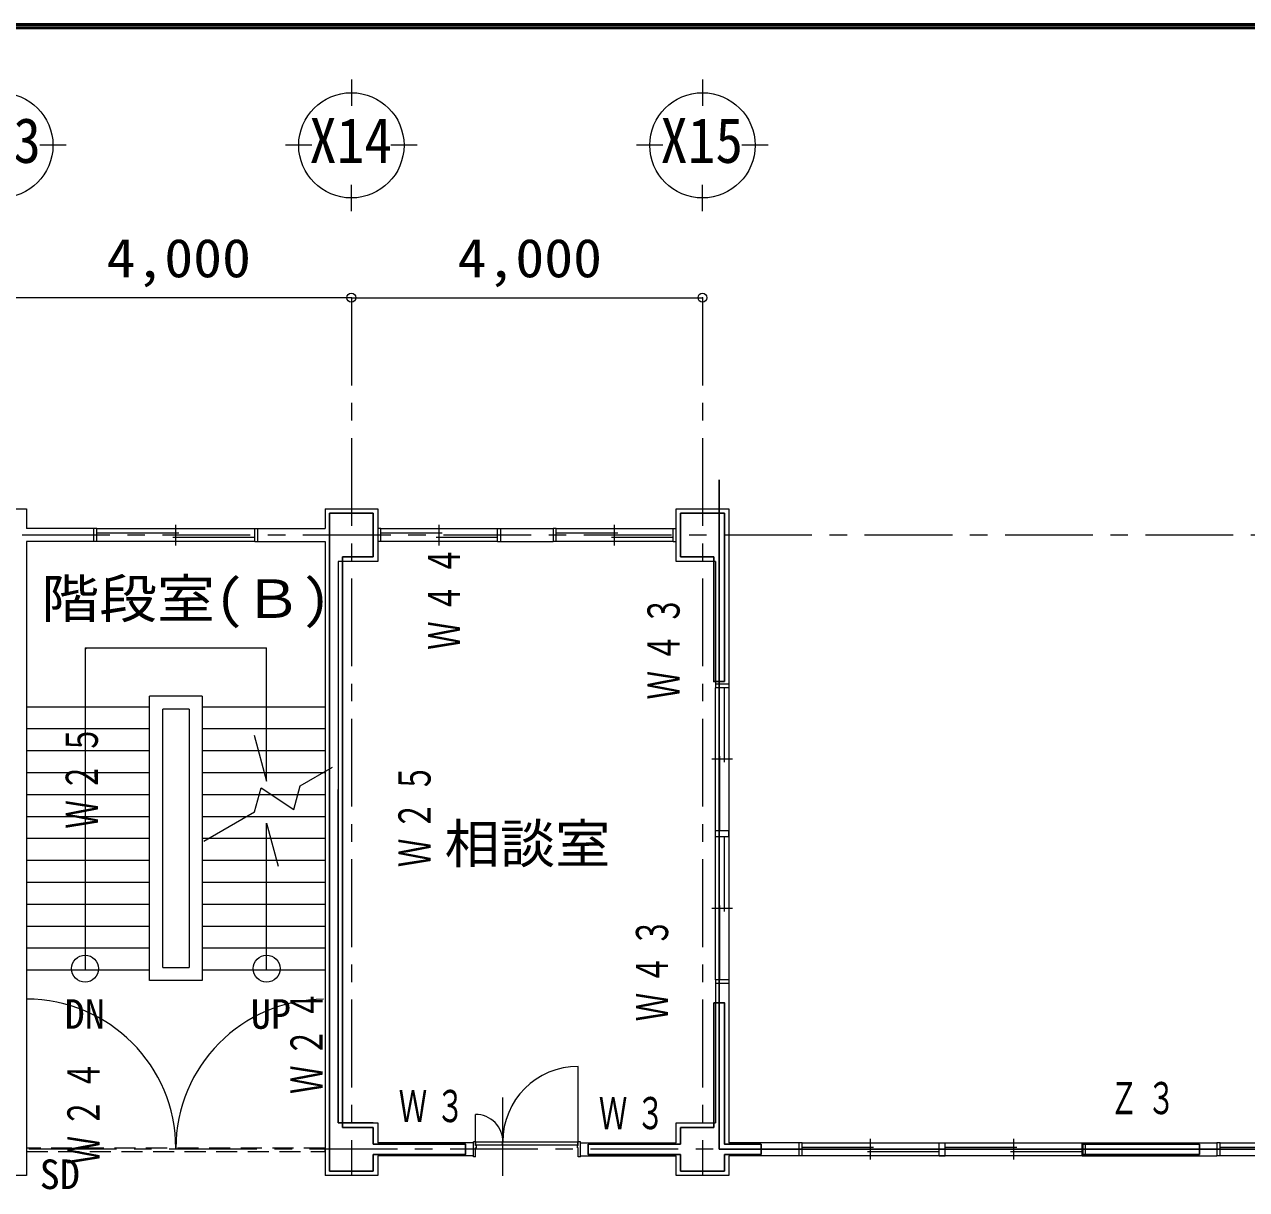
# Model space of a CAD drawing. Units: millimetres at full size, sheet at 1:200. Extents: x -55340 to 55340, y -38040 to 38040.
# Drawn here: x 6367 to 20292, y 24762 to 38040 of the extents above; entities that cross this region are included whole.
import ezdxf
from ezdxf.enums import TextEntityAlignment as Align

# ---------------------------------------------------------------- set-up
doc = ezdxf.new("R2010")
doc.units = ezdxf.units.MM
doc.header["$LTSCALE"] = 200
doc.header["$PDMODE"] = 32
doc.header["$PDSIZE"] = 100
doc.linetypes.add('CHAIN1', pattern=[8, 5, -1, 1, -1])
doc.linetypes.add('DASHED1', pattern=[1.8, 1.2, -0.6])
for name, color, linetype, lineweight in [('0-0_補助線', 4, 'Continuous', 9), ('0-1_通り芯', 3, 'Continuous', 18), ('0-2_躯体', 3, 'Continuous', 18), ('0-5_建具(ｻｯｼ)', 3, 'Continuous', 18), ('0-A_寸法', 6, 'Continuous', 9), ('0-B_文字', 4, 'Continuous', 9), ('2-2_躯体', 2, 'Continuous', 25), ('4-4_仕上', 6, 'Continuous', 25), ('F-0_F-0ﾚｲﾔ', 5, 'Continuous', 50)]:
    doc.layers.add(name, color=color, linetype=linetype, lineweight=lineweight)
doc.layers.add('2-3_外壁', color=2, linetype='Continuous')
doc.styles.add('ＭＳ ゴシック', font='')
doc.styles.get('ＭＳ ゴシック').set_extended_font_data('MS Gothic')

msp = doc.modelspace()

# ---------------------------------------------------------------- linework, layer by layer
at = {"layer": '0-0_補助線', "color": 3, "lineweight": 18}
for p, q in [((5746.9, 32520.9), (6391.9, 32520.9)), ((6391.9, 32520.9), (6391.9, 32295.9)), ((9791.9, 32520.9), (9791.9, 32295.9)), ((13791.9, 32520.9), (14391.9, 32520.9)), ((13791.9, 31920.9), (13791.9, 32520.9)), ((14391.9, 32520.9), (14391.9, 30480.9)), ((8091.9, 32103), (8091.9, 32338.8)), ((11091.9, 32103), (11091.9, 32338.8)), ((13091.9, 32103), (13091.9, 32338.8)), ((7191.9, 32246.6), (8126.9, 32246.6)), ((8056.9, 32195.2), (8991.9, 32195.2)), ((10426.9, 32246.6), (11126.9, 32246.6)), ((11056.9, 32195.2), (11756.9, 32195.2)), ((11791.9, 32295.9), (12391.9, 32295.9)), ((11791.9, 32295.9), (11791.9, 32145.9)), ((12391.9, 32295.9), (12391.9, 32145.9)), ((12426.9, 32246.6), (13126.9, 32246.6)), ((13056.9, 32195.2), (13756.9, 32195.2)), ((6391.9, 32145.9), (6391.9, 24920.9)), ((7156.9, 32145.9), (6391.9, 32145.9)), ((7191.9, 32145.9), (7156.9, 32145.9)), ((8991.9, 32145.9), (9026.9, 32145.9)), ((9026.9, 32145.9), (9791.9, 32145.9)), ((9791.9, 32145.9), (9791.9, 24920.9)), ((10426.9, 32145.9), (10391.9, 32145.9)), ((11756.9, 32145.9), (11791.9, 32145.9)), ((11791.9, 32145.9), (12391.9, 32145.9)), ((12426.9, 32145.9), (12391.9, 32145.9)), ((13756.9, 32145.9), (13791.9, 32145.9)), ((14241.9, 31920.9), (13791.9, 31920.9)), ((14241.9, 31920.9), (14241.9, 30480.9)), ((14241.9, 27150.9), (14241.9, 25520.9)), ((14391.9, 27150.9), (14391.9, 25295.9)), ((13791.9, 25520.9), (14241.9, 25520.9)), ((13791.9, 25295.9), (13791.9, 25520.9)), ((11481.9, 25295.9), (10391.9, 25295.9)), ((11506.9, 25305.9), (11481.9, 25305.9)), ((11506.9, 25262.9), (11506.9, 25305.9)), ((11516.9, 25262.9), (11506.9, 25262.9)), ((11516.9, 25237.9), (11506.9, 25237.9)), ((11506.9, 25135.9), (11506.9, 25237.9)), ((11509.9, 25266.9), (11509.9, 25302.9)), ((11814.4, 25266.9), (11509.9, 25266.9)), ((11516.9, 25237.9), (11516.9, 25262.9)), ((11819.4, 25266.9), (11819.4, 25302.9)), ((12673.9, 25266.9), (11819.4, 25266.9)), ((12676.9, 25262.9), (12666.9, 25262.9)), ((12676.9, 25262.9), (12676.9, 25305.9)), ((12701.9, 25305.9), (12676.9, 25305.9)), ((12701.9, 25135.9), (12701.9, 25305.9)), ((12701.9, 25295.9), (13791.9, 25295.9)), ((15191.9, 25295.9), (14391.9, 25295.9)), ((15226.9, 25295.9), (15191.9, 25295.9)), ((15191.9, 25295.9), (15191.9, 25145.9)), ((15226.9, 25145.9), (15226.9, 25295.9)), ((15226.9, 25246.6), (16042.5, 25246.6)), ((16007.5, 25103), (16007.5, 25338.7)), ((16788.1, 25295.9), (16858.1, 25295.9)), ((16788.1, 25145.9), (16788.1, 25295.9)), ((16858.1, 25246.6), (17673.7, 25246.6)), ((17638.7, 25103), (17638.7, 25338.7)), ((18454.4, 25295.9), (18454.4, 25145.9)), ((19989.4, 25295.9), (19954.4, 25295.9)), ((19989.4, 25145.9), (19989.4, 25295.9)), ((19989.4, 25246.6), (20805, 25246.6)), ((12701.9, 25145.9), (13791.9, 25145.9)), ((13791.9, 24920.9), (13791.9, 25145.9)), ((14391.9, 25145.9), (14391.9, 24920.9)), ((15191.9, 25145.9), (14391.9, 25145.9)), ((15226.9, 25145.9), (15191.9, 25145.9)), ((15972.5, 25195.2), (16788.1, 25195.2)), ((17603.8, 25195.2), (18419.4, 25195.2)), ((18419.4, 25145.9), (18454.4, 25145.9)), ((18454.4, 25145.9), (19954.4, 25145.9)), ((19989.4, 25145.9), (19954.4, 25145.9)), ((6391.9, 24920.9), (5791.9, 24920.9)), ((14391.9, 24920.9), (13791.9, 24920.9))]:
    msp.add_line(p, q, dxfattribs=at)
at = {"layer": '0-0_補助線'}
for p, q in [((7057.9, 30936.4), (9125.9, 30936.4)), ((7057.9, 30936.4), (7057.9, 27265.1)), ((9125.9, 29416.4), (9125.9, 30936.4)), ((8391.9, 30385.9), (7791.9, 30385.9)), ((7791.9, 27144.3), (7791.9, 30385.9)), ((8391.9, 30385.9), (8391.9, 27144.3)), ((6391.9, 30265.1), (7791.9, 30265.1)), ((8241.9, 30235.9), (7941.9, 30235.9)), ((7941.9, 27294.3), (7941.9, 30235.9)), ((8241.9, 30235.9), (8241.9, 27294.3)), ((8391.9, 30265.1), (9791.9, 30265.1)), ((6391.9, 30015.1), (7791.9, 30015.1)), ((8391.9, 30015.1), (9791.9, 30015.1)), ((6391.9, 29765.1), (7791.9, 29765.1)), ((8391.9, 29765.1), (9791.9, 29765.1)), ((9509.7, 29364.6), (9877.3, 29576)), ((6391.9, 29515.1), (7791.9, 29515.1)), ((8391.9, 29515.1), (9791.9, 29515.1)), ((6391.9, 29265.1), (7791.9, 29265.1)), ((8391.9, 29265.1), (9791.9, 29265.1)), ((6391.9, 29015.1), (7791.9, 29015.1)), ((8391.9, 29015.1), (9791.9, 29015.1)), ((8411, 28732.9), (8989.5, 29065.5)), ((9125.9, 27265.1), (9125.9, 28936.1)), ((6391.9, 28765.1), (7791.9, 28765.1)), ((8391.9, 28765.1), (9791.9, 28765.1)), ((6391.9, 28515.1), (7791.9, 28515.1)), ((8391.9, 28515.1), (9791.9, 28515.1)), ((6391.9, 28265.1), (7791.9, 28265.1)), ((8391.9, 28265.1), (9791.9, 28265.1)), ((6391.9, 28015.1), (7791.9, 28015.1)), ((8391.9, 28015.1), (9791.9, 28015.1)), ((6391.9, 27765.1), (7791.9, 27765.1)), ((8391.9, 27765.1), (9791.9, 27765.1)), ((6391.9, 27515.1), (7791.9, 27515.1)), ((8391.9, 27515.1), (9791.9, 27515.1)), ((7941.9, 27294.3), (8241.9, 27294.3)), ((8391.9, 27144.3), (7791.9, 27144.3)), ((12676.9, 25305.9), (12676.9, 26165.9)), ((11816.9, 24920.2), (11816.9, 25810.1)), ((11506.9, 25305.9), (11506.9, 25618.4))]:
    msp.add_line(p, q, dxfattribs=at)
at = {"layer": '0-0_補助線', "color": 3, "lineweight": 18}
for points in [[(9791.9, 32520.9), (10391.9, 32520.9), (10391.9, 31920.9), (9941.9, 31920.9), (9941.9, 25520.9), (10391.9, 25520.9), (10391.9, 25295.9)], [(7156.9, 32145.9), (7156.9, 32295.9), (6391.9, 32295.9)], [(7191.9, 32145.9), (7191.9, 32295.9), (7156.9, 32295.9)], [(8991.9, 32145.9), (8991.9, 32295.9), (9026.9, 32295.9)], [(9026.9, 32145.9), (9026.9, 32295.9), (9791.9, 32295.9)], [(10426.9, 32145.9), (10426.9, 32295.9), (10391.9, 32295.9)], [(11756.9, 32145.9), (11756.9, 32295.9), (11791.9, 32295.9)], [(12426.9, 32145.9), (12426.9, 32295.9), (12391.9, 32295.9)], [(13756.9, 32145.9), (13756.9, 32295.9), (13791.9, 32295.9)], [(11506.9, 25135.9), (11481.9, 25135.9), (11481.9, 25305.9)], [(11814.4, 25266.9), (11814.4, 25302.9), (11509.9, 25302.9)], [(12673.9, 25266.9), (12673.9, 25302.9), (11819.4, 25302.9)], [(12701.9, 25135.9), (12676.9, 25135.9), (12676.9, 25237.9), (12666.9, 25237.9), (12666.9, 25262.9)], [(16788.1, 25145.9), (16858.1, 25145.9), (16858.1, 25295.9)], [(18419.4, 25145.9), (18419.4, 25295.9), (18454.4, 25295.9)], [(18454.4, 25295.9), (19954.4, 25295.9), (19954.4, 25145.9)], [(11481.9, 25145.9), (10391.9, 25145.9), (10391.9, 24920.9), (9791.9, 24920.9)]]:
    msp.add_lwpolyline(points, dxfattribs=at)
at = {"layer": '0-0_補助線'}
for points in [[(8989.5, 29065.5), (9063.2, 29338.6), (9436, 29091.5), (9509.7, 29364.6)], [(10341.9, 25520.9), (9941.9, 25520.9), (9941.9, 29320.9)], [(6391.9, 27265.1), (7106.7, 27265.1), (7791.9, 27265.1)], [(8391.9, 27265.1), (8869.5, 27265.1), (9791.9, 27265.1)]]:
    msp.add_lwpolyline(points, dxfattribs=at)
at = {"layer": '0-0_補助線', "color": 3, "linetype": 'DASHED1', "lineweight": 18}
msp.add_lwpolyline([(9791.9, 25232.6), (6391.9, 25232.6), (6391.9, 25194.9), (9791.9, 25194.9)], close=True, dxfattribs=at)
at = {"layer": '0-0_補助線'}
for centre in [(7057.9, 27279.9), (9125.9, 27279.9)]:
    msp.add_circle(centre, 153.6, dxfattribs=at)
at = {"layer": '0-0_補助線', "color": 3, "lineweight": 18}
for centre, start, end in [((6391.9, 25232.6), 0, 90), ((9791.9, 25232.6), 90.53461, 180)]:
    msp.add_arc(centre, 1700, start, end, dxfattribs=at)
at = {"layer": '0-0_補助線'}
for centre, radius, start, end in [((12676.9, 25305.9), 860, 90, 180), ((11506.9, 25305.9), 312.5, 359.44951, 90)]:
    msp.add_arc(centre, radius, start, end, dxfattribs=at)
at = {"layer": '0-1_通り芯'}
for p, q in [((10091.9, 37412.3), (10091.9, 37112.3)), ((14091.9, 37412.3), (14091.9, 37112.3)), ((6841.9, 36662.3), (6541.9, 36662.3)), ((9641.9, 36662.3), (9341.9, 36662.3)), ((10841.9, 36662.3), (10541.9, 36662.3)), ((13641.9, 36662.3), (13341.9, 36662.3)), ((14841.9, 36662.3), (14541.9, 36662.3)), ((10091.9, 35912.3), (10091.9, 36212.3)), ((14091.9, 35912.3), (14091.9, 36212.3))]:
    msp.add_line(p, q, dxfattribs=at)
at = {"layer": '0-1_通り芯', "color": 4, "linetype": 'CHAIN1', "lineweight": 9}
for p, q in [((10091.9, 34926.2), (10091.9, 24920.9)), ((14091.9, 34926.2), (14091.9, 24920.9)), ((40940.1, 32220.9), (-47566.2, 32220.9)), ((39416, 25220.9), (-49340.7, 25220.9))]:
    msp.add_line(p, q, dxfattribs=at)
at = {"layer": '0-1_通り芯'}
for centre in [(6091.9, 36662.3), (10091.9, 36662.3), (14091.9, 36662.3)]:
    msp.add_circle(centre, 600, dxfattribs=at)
at = {"layer": '0-2_躯体', "color": 6, "linetype": 'DASHED1', "lineweight": 25}
msp.add_line((7079.1, 30936.4), (7057.9, 30915.2), dxfattribs=at)
at = {"layer": '0-2_躯体'}
for p, q in [((14391.9, 30520.9), (14241.9, 30520.9)), ((14391.9, 30480.9), (14241.9, 30480.9)), ((14342.6, 29630.9), (14342.6, 30480.9)), ((14434.7, 29665.9), (14199, 29665.9)), ((14291.2, 28850.9), (14291.2, 29700.9)), ((14241.9, 28780.9), (14241.9, 28850.9)), ((14391.9, 28780.9), (14241.9, 28780.9)), ((14342.6, 27930.9), (14342.6, 28780.9)), ((14291.2, 27150.9), (14291.2, 28000.9)), ((14434.7, 27965.9), (14199, 27965.9)), ((14241.9, 27150.9), (14241.9, 27115.9)), ((14391.9, 27150.9), (14241.9, 27150.9)), ((14391.9, 27110.9), (14241.9, 27110.9)), ((14391.9, 27150.9), (14391.9, 27115.9))]:
    msp.add_line(p, q, dxfattribs=at)
msp.add_lwpolyline([(14391.9, 28780.9), (14391.9, 28850.9), (14241.9, 28850.9)], dxfattribs=at)
at = {"layer": '0-5_建具(ｻｯｼ)', "color": 4, "lineweight": 9}
for p, q in [((7191.9, 32295.9), (8991.9, 32295.9)), ((10426.9, 32295.9), (11756.9, 32295.9)), ((12426.9, 32295.9), (13756.9, 32295.9)), ((8991.9, 32145.9), (7191.9, 32145.9)), ((11756.9, 32145.9), (10426.9, 32145.9)), ((13756.9, 32145.9), (12426.9, 32145.9)), ((14241.9, 27150.9), (14241.9, 30480.9)), ((14391.9, 30480.9), (14391.9, 27150.9)), ((15226.9, 25295.9), (18419.4, 25295.9)), ((19989.4, 25295.9), (23181.9, 25295.9)), ((18419.4, 25145.9), (15226.9, 25145.9)), ((23181.9, 25145.9), (19989.4, 25145.9))]:
    msp.add_line(p, q, dxfattribs=at)
at = {"layer": '0-A_寸法', "color": 4}
for q in [(6091.9, 34926.2), (14091.8, 34926.2)]:
    msp.add_line((10091.9, 34926.2), q, dxfattribs=at)
at = {"layer": '0-A_寸法'}
for p in [(10091.9, 34926.2), (14091.8, 34926.2)]:
    msp.add_point(p, dxfattribs=at)
at = {"layer": '0-B_文字'}
for p, q in [((8985.3, 29941), (9125.9, 29416.4)), ((9125.9, 28936.1), (9256.3, 28449.3))]:
    msp.add_line(p, q, dxfattribs=at)
at = {"layer": '2-2_躯体'}
for p, q in [((9841.9, 32470.9), (9841.9, 31970.9)), ((10341.9, 32470.9), (9841.9, 32470.9)), ((10341.9, 31970.9), (10341.9, 32470.9)), ((13841.9, 32470.9), (14341.9, 32470.9)), ((13841.9, 31970.9), (13841.9, 32470.9)), ((14341.9, 32470.9), (14341.9, 31970.9)), ((9841.9, 31970.9), (9841.9, 25470.9)), ((9991.9, 31970.9), (10341.9, 31970.9)), ((9991.9, 31970.9), (9991.9, 25470.9)), ((14221.9, 31970.9), (13841.9, 31970.9)), ((14341.9, 31970.9), (14341.9, 30550.9)), ((14221.9, 26890.9), (14221.9, 25470.9)), ((9841.9, 25470.9), (9841.9, 24970.9)), ((10341.9, 25470.9), (9991.9, 25470.9)), ((10341.9, 25280.9), (10341.9, 25470.9)), ((13841.9, 25470.9), (14221.9, 25470.9)), ((13841.9, 25280.9), (13841.9, 25470.9)), ((12791.9, 25280.9), (13841.9, 25280.9)), ((14761.9, 25160.9), (14761.9, 25280.9)), ((18426.9, 25160.9), (18426.9, 25280.9)), ((18426.9, 25280.9), (19756.9, 25280.9)), ((19756.9, 25160.9), (19756.9, 25280.9)), ((10341.9, 24970.9), (10341.9, 25160.9)), ((13841.9, 24970.9), (13841.9, 25160.9)), ((14341.9, 25160.9), (14341.9, 24970.9)), ((14341.9, 25160.9), (14761.9, 25160.9)), ((18426.9, 25160.9), (19756.9, 25160.9)), ((9841.9, 24970.9), (10341.9, 24970.9)), ((14341.9, 24970.9), (13841.9, 24970.9))]:
    msp.add_line(p, q, dxfattribs=at)
for points in [[(14221.9, 31970.9), (14221.9, 30550.9), (14341.9, 30550.9)], [(14221.9, 26890.9), (14341.9, 26890.9), (14341.9, 25470.9)], [(14341.9, 25470.9), (14341.9, 25280.9), (14761.9, 25280.9)], [(10341.9, 25280.9), (11391.8, 25280.9), (11391.8, 25160.9), (10341.9, 25160.9)], [(12791.9, 25280.9), (12791.9, 25160.9), (13841.9, 25160.9)]]:
    msp.add_lwpolyline(points, dxfattribs=at)
at = {"layer": '4-4_仕上'}
for p in [(14281.9, 32851.3), (28281.9, 25220.9)]:
    msp.add_line(p, (14281.9, 25220.9), dxfattribs=at)
at = {"layer": 'F-0_F-0ﾚｲﾔ'}
for p, q in [((-55340, 38040), (55340, 38040)), ((-55300, 38000), (55300, 38000))]:
    msp.add_line(p, q, dxfattribs=at)

# ---------------------------------------------------------------- texts
at = {"layer": '0-1_通り芯', "color": 2, "style": 'ＭＳ ゴシック', "width": 0.9}
for s, p in [('X13', (5612.1, 36308.1)), ('X14', (9612.1, 36308.1)), ('X15', (13612.1, 36308.1))]:
    msp.add_text(s, height=513.2, dxfattribs=at).set_placement(p, align=Align.BOTTOM_LEFT)
at = {"layer": '0-A_寸法', "color": 2, "style": 'ＭＳ ゴシック', "width": 1.1}
for p in [(7301.9, 35026.2), (11301.9, 35026.2)]:
    msp.add_text('4,000', height=439.9, dxfattribs=at).set_placement(p, align=Align.BOTTOM_LEFT)
at = {"layer": '0-B_文字', "color": 2, "style": 'ＭＳ ゴシック'}
for s, width, p in [('階段室(Ｂ)', 1.1, (6558, 31144.2)), ('相談室', 1.05, (11154.1, 28351.1))]:
    msp.add_text(s, height=439.9, dxfattribs=dict(at, width=width)).set_placement(p, align=Align.BOTTOM_LEFT)
for s, p in [('DN', (6824.8, 26493.3)), ('UP', (8945.4, 26493.3)), ('SD', (6540.4, 24666.3))]:
    msp.add_text(s, height=337.2, dxfattribs=at).set_placement(p, align=Align.BOTTOM_LEFT)
at = {"layer": '2-3_外壁', "char_height": 366.6, "attachment_point": 7, "rotation": 90, "style": 'ＭＳ ゴシック'}
for s, insert in [('\\T1.31;\\W0.65;Ｗ４４', (11331.1, 30912.5)), ('\\T1.31;\\W0.65;Ｗ４３', (13838.6, 30346.9)), ('\\T1.31;\\W0.65;Ｗ２５', (7210, 28874.3)), ('\\T1.31;\\W0.65;Ｗ２５', (11000.8, 28436.3)), ('\\T1.31;\\W0.65;Ｗ４３', (13707.3, 26678.9)), ('\\T1.31;\\W0.65;Ｗ２４', (9764.4, 25851.1)), ('\\T1.31;\\W0.65;Ｗ２４', (7222.9, 25048.2))]:
    msp.add_mtext(s, dxfattribs=dict(at, insert=insert))
at = {"layer": '2-3_外壁', "char_height": 366.6, "attachment_point": 7, "style": 'ＭＳ ゴシック'}
for s, insert in [('\\T1.31;\\W0.65;Ｗ３', (10630.8, 25524.3)), ('\\T1.31;\\W0.65;Ｚ３', (18732, 25615)), ('\\T1.31;\\W0.65;Ｗ３', (12911.6, 25443.8))]:
    msp.add_mtext(s, dxfattribs=dict(at, insert=insert))

doc.saveas('drawing.dxf')
